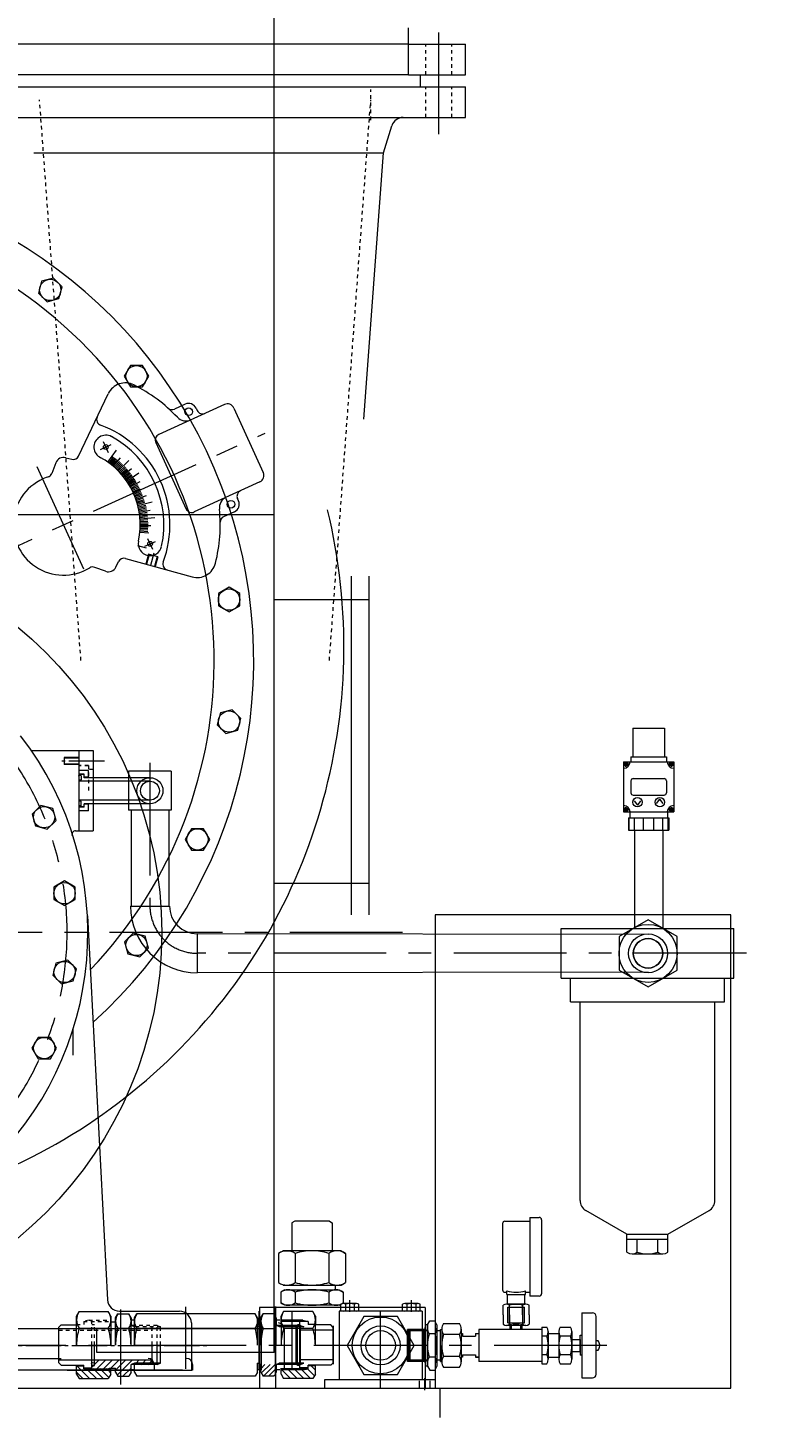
# Model space of a CAD drawing. Header units: inches. Extents: x 0 to 26418, y 0 to 20128.
# Drawn here: x 5418 to 6048, y 13870 to 15044 of the extents above; entities that cross this region are included whole.
import ezdxf

# ---------------------------------------------------------------- set-up
doc = ezdxf.new("R2010")
doc.units = ezdxf.units.IN
doc.header["$MEASUREMENT"] = 0
for name, pattern in [('CENTER', [50.8, 31.75, -6.35, 6.35, -6.35]), ('EB_DASH', [6, 3, -3]), ('EB_DASHDOT', [39, 30, -3, 3, -3])]:
    doc.linetypes.add(name, pattern=pattern)
doc.layers.get('Defpoints').update_dxf_attribs({"lineweight": 5})
for name, color, linetype, lineweight in [('CAXA0', 7, 'Continuous', 5), ('CAXA1', 5, 'CENTER', 5), ('CAXA2', 6, 'EB_DASH', 5), ('CAXAEB0', 7, 'Continuous', 5), ('CAXA中心线层', 5, 'CENTER', 5), ('CAXA细实线层', 7, 'Continuous', 5), ('CAXA虚线层', 96, 'EB_DASH', 5)]:
    doc.layers.add(name, color=color, linetype=linetype, lineweight=lineweight)
doc.styles.add('Roman', font='arial.ttf')
doc.styles.get("Standard").update_dxf_attribs({"font": 'arial.ttf'})
doc.dimstyles.new('ISO-25', dxfattribs={"dimscale": 30, "dimtxt": 1.5, "dimasz": 1.5, "dimexe": 2, "dimexo": 2, "dimtad": 1, "dimtih": 1, "dimtoh": 1, "dimdec": 1, "dimlfac": 0.03937, "dimdsep": 46, "dimtxsty": 'Standard', "dimcen": 2.5, "dimclrd": 7, "dimclre": 7, "dimclrt": 7, "dimadec": 0, "dimazin": 0, "dimtfac": 1, "dimtdec": 1, "dimtmove": 0, "dimatfit": 3, "dimfxl": 1, "dimlwd": 5, "dimlwe": 5, "dimarcsym": 0})

# ---------------------------------------------------------------- blocks, each defined once
blk = doc.blocks.new('*D49')
at = {"color": 7, "linetype": 'Continuous', "lineweight": 5, "transparency": 16777216}
for p, q in [((5964, 16739.2), (6971, 16739.2)), ((6911, 16694.2), (6911, 14870.5)), ((6911, 13464), (6911, 14664.4)), ((6868.6, 13419), (6971, 13419))]:
    blk.add_line(p, q, dxfattribs=at)
at = {"color": 7, "transparency": 16777216}
for points in [[(6903.5, 16694.2), (6918.5, 16694.2), (6911, 16739.2)], [(6903.5, 13464), (6918.5, 13464), (6911, 13419)]]:
    blk.add_solid(points, dxfattribs=at)
at = {"layer": 'Defpoints', "color": 0, "transparency": 16777216}
for p in [(5904, 16739.2), (6911, 16739.2), (6808.6, 13419)]:
    blk.add_point(p, dxfattribs=at)
at = {"color": 7, "lineweight": 5, "transparency": 16777216, "insert": (6911, 14767.5), "char_height": 165, "attachment_point": 5, "style": 'Roman'}
blk.add_mtext('130.7', dxfattribs=at)

msp = doc.modelspace()

# ---------------------------------------------------------------- linework, layer by layer
at = {"color": 7, "lineweight": 5}
for p, q in [((5626.49, 13924.03), (5626.49, 15529.03)), ((5739.93, 15030.22), (5396.43, 15030.22)), ((5739.93, 15004.22), (5396.43, 15004.22)), ((5626.49, 14632.31), (4766.49, 14632.31)), ((5691.49, 14580.32), (5691.49, 14293.96)), ((5706.49, 14580.32), (5706.49, 14293.96)), ((5706.49, 14560.25), (5626.49, 14560.25)), ((5706.49, 14320.66), (5626.49, 14320.66)), ((5762.53, 14294), (5762.53, 13894)), ((6012.53, 14294), (5762.53, 14294)), ((6012.53, 13894), (6012.53, 14294)), ((5886.63, 13957.49), (5886.63, 13902.59)), ((5626.49, 13944.03), (4766.49, 13944.03)), ((5476.49, 13924.03), (5476.49, 13944.03)), ((5626.49, 13924.03), (5476.49, 13924.03)), ((5656.49, 13894.03), (5906.49, 13894.03))]:
    msp.add_line(p, q, dxfattribs=at)
msp.add_circle((5196.49, 14279.03), 335, dxfattribs=at)
at = {"layer": 'CAXA0', "color": 7, "lineweight": 5}
for p, q in [((5739.93, 15004.22), (5739.93, 15044.03)), ((5739.93, 15030.22), (5788.18, 15030.22)), ((5788.18, 15004.22), (5788.18, 15030.22)), ((5739.93, 15004.22), (5788.18, 15004.22)), ((5750.25, 14994.22), (5750.25, 15004.22)), ((5348.18, 14994.22), (5788.18, 14994.22)), ((5788.18, 14968.22), (5788.18, 14994.22)), ((5348.18, 14968.22), (5788.18, 14968.22)), ((5718.89, 14938.22), (5726, 14961.18)), ((5423.48, 14938.22), (5718.89, 14938.22)), ((5702.28, 14713.26), (5718.89, 14938.22)), ((5461.2, 14681.87), (5486.3, 14734.68)), ((5584.39, 14725.52), (5528.92, 14700.15)), ((5551.29, 14725.78), (5542.21, 14721.63)), ((5560.56, 14722.32), (5561.4, 14720.5)), ((5592.34, 14722.56), (5617.3, 14668)), ((5526.45, 14693.52), (5552.24, 14637.14)), ((5441.96, 14676.26), (5438.61, 14667.26)), ((5450.38, 14680.57), (5455.35, 14679.2)), ((5614.34, 14660.05), (5558.87, 14634.67)), ((5596.34, 14644.12), (5595.51, 14645.94)), ((5592.89, 14634.84), (5583.81, 14630.69)), ((5492.7, 14588.06), (5494.91, 14592.72)), ((5500.76, 14595.39), (5557.13, 14579.84)), ((5483.93, 14584.51), (5474.93, 14587.86)), ((5929.54, 14452.01), (5956.54, 14452.01)), ((5929.54, 14452.01), (5929.54, 14427.51)), ((5956.54, 14452.01), (5956.54, 14427.51)), ((5420.88, 14433.03), (5461.52, 14433.03)), ((5461.49, 14433.03), (5461.49, 14365.03)), ((5461.49, 14433.03), (5461.49, 14365.03)), ((5473.49, 14433.03), (5473.49, 14365.03)), ((5928.04, 14427.51), (5958.04, 14427.51)), ((5928.04, 14427.51), (5928.04, 14423.51)), ((5958.04, 14427.51), (5958.04, 14423.51)), ((5461.49, 14425.03), (5461.49, 14373.03)), ((5469.49, 14416.03), (5461.49, 14416.03)), ((5469.49, 14410.03), (5469.49, 14416.03)), ((5503.49, 14415.53), (5503.49, 14382.53)), ((5539.49, 14415.53), (5503.49, 14415.53)), ((5534.99, 14415.53), (5514.5, 14415.53)), ((5539.49, 14415.53), (5539.49, 14382.53)), ((5921.79, 14423.51), (5964.29, 14423.51)), ((5921.79, 14423.51), (5921.79, 14381.01)), ((5922.49, 14421.06), (5922.49, 14422.06)), ((5922.49, 14422.06), (5923.24, 14422.06)), ((5922.49, 14421.06), (5923.24, 14421.06)), ((5923.24, 14422.81), (5924.24, 14422.81)), ((5923.24, 14422.06), (5923.24, 14422.81)), ((5923.24, 14420.31), (5923.24, 14421.06)), ((5923.24, 14420.31), (5924.24, 14420.31)), ((5924.24, 14422.06), (5924.24, 14422.81)), ((5924.24, 14422.06), (5924.99, 14422.06)), ((5924.24, 14420.31), (5924.24, 14421.06)), ((5924.24, 14421.06), (5924.99, 14421.06)), ((5924.99, 14421.06), (5924.99, 14422.06)), ((5961.1, 14422.06), (5961.1, 14421.06)), ((5961.1, 14422.06), (5961.85, 14422.06)), ((5961.1, 14421.06), (5961.85, 14421.06)), ((5961.85, 14422.81), (5962.85, 14422.81)), ((5961.85, 14422.81), (5961.85, 14422.06)), ((5961.85, 14421.06), (5961.85, 14420.31)), ((5961.85, 14420.31), (5962.85, 14420.31)), ((5962.85, 14422.81), (5962.85, 14422.06)), ((5962.85, 14422.06), (5963.6, 14422.06)), ((5962.85, 14421.06), (5962.85, 14420.31)), ((5962.85, 14421.06), (5963.6, 14421.06)), ((5963.6, 14422.06), (5963.6, 14421.06)), ((5964.29, 14423.51), (5964.29, 14381.01)), ((5461.49, 14413.03), (5461.49, 14385.03)), ((5465.99, 14413.03), (5461.49, 14413.03)), ((5465.99, 14412.78), (5461.49, 14412.78)), ((5465.99, 14412.78), (5461.49, 14412.78)), ((5463.16, 14411.83), (5461.49, 14411.83)), ((5461.49, 14410.03), (5461.49, 14388.03)), ((5463.16, 14408.03), (5461.49, 14408.03)), ((5463.46, 14411.53), (5463.46, 14408.33)), ((5465.99, 14410.03), (5465.99, 14413.03)), ((5469.49, 14410.53), (5465.99, 14410.53)), ((5928.04, 14407.26), (5928.04, 14397.26)), ((5930.04, 14409.26), (5956.04, 14409.26)), ((5958.04, 14407.26), (5958.04, 14397.26)), ((5930.04, 14395.26), (5956.04, 14395.26)), ((5949.81, 14388.1), (5952.54, 14391.81)), ((5955.27, 14388.1), (5952.54, 14391.81)), ((5463.16, 14390.03), (5461.49, 14390.03)), ((5463.16, 14386.23), (5461.49, 14386.23)), ((5465.99, 14385.28), (5461.49, 14385.28)), ((5465.99, 14385.03), (5461.49, 14385.03)), ((5469.49, 14382.03), (5461.49, 14382.03)), ((5463.46, 14386.53), (5463.46, 14389.73)), ((5465.99, 14385.03), (5465.99, 14388.03)), ((5469.49, 14387.53), (5465.99, 14387.53)), ((5469.49, 14382.03), (5469.49, 14388.03)), ((5539.49, 14382.53), (5503.49, 14382.53)), ((5921.79, 14381.01), (5964.29, 14381.01)), ((5922.49, 14382.45), (5922.49, 14383.45)), ((5923.24, 14383.45), (5922.49, 14383.45)), ((5923.24, 14382.45), (5922.49, 14382.45)), ((5924.24, 14384.2), (5923.24, 14384.2)), ((5923.24, 14383.45), (5923.24, 14384.2)), ((5923.24, 14381.7), (5923.24, 14382.45)), ((5924.24, 14381.7), (5923.24, 14381.7)), ((5924.24, 14383.45), (5924.24, 14384.2)), ((5924.99, 14383.45), (5924.24, 14383.45)), ((5924.24, 14381.7), (5924.24, 14382.45)), ((5924.99, 14382.45), (5924.24, 14382.45)), ((5924.99, 14382.45), (5924.99, 14383.45)), ((5927.04, 14381.01), (5927.04, 14376.01)), ((5930.81, 14390.41), (5933.54, 14386.7)), ((5936.27, 14390.41), (5933.54, 14386.7)), ((5959.04, 14381.01), (5959.04, 14376.01)), ((5961.1, 14383.45), (5961.1, 14382.45)), ((5961.85, 14383.45), (5961.1, 14383.45)), ((5961.85, 14382.45), (5961.1, 14382.45)), ((5962.85, 14384.2), (5961.85, 14384.2)), ((5961.85, 14384.2), (5961.85, 14383.45)), ((5961.85, 14382.45), (5961.85, 14381.7)), ((5962.85, 14381.7), (5961.85, 14381.7)), ((5962.85, 14384.2), (5962.85, 14383.45)), ((5963.6, 14383.45), (5962.85, 14383.45)), ((5963.6, 14382.45), (5962.85, 14382.45)), ((5962.85, 14382.45), (5962.85, 14381.7)), ((5963.6, 14383.45), (5963.6, 14382.45)), ((5926.04, 14376.01), (5960.04, 14376.01)), ((5926.04, 14376.01), (5926.04, 14365.51)), ((5926.61, 14365.51), (5926.61, 14376.01)), ((5931, 14365.51), (5931, 14376.01)), ((5938.64, 14365.51), (5938.64, 14376.01)), ((5947.42, 14365.51), (5947.42, 14376.01)), ((5955.03, 14365.51), (5955.03, 14376.01)), ((5959.46, 14365.51), (5959.46, 14376.01)), ((5960.04, 14376.01), (5960.04, 14365.51)), ((5458.58, 14365.03), (5461.52, 14365.03)), ((5926.04, 14365.51), (5960.04, 14365.51)), ((5931, 14365.51), (5931, 14282.5)), ((5955.03, 14365.51), (5955.03, 14282.5)), ((5468.62, 14293.17), (5485.63, 13968.51)), ((5942.53, 14289.81), (5918.02, 14275.66)), ((5967.04, 14275.66), (5942.53, 14289.81)), ((5869.06, 14282.5), (6015.05, 14282.5)), ((5869.06, 14240.5), (5869.06, 14282.5)), ((5918.02, 14275.66), (5918.02, 14247.36)), ((5967.04, 14247.36), (5967.04, 14275.66)), ((6015.05, 14240.5), (6015.05, 14282.5)), ((5869.05, 14240.5), (6007.06, 14240.5)), ((5869.06, 14240.5), (6015.06, 14240.5)), ((5877.06, 14220.5), (5877.06, 14240.5)), ((5918.02, 14247.36), (5942.53, 14233.21)), ((5942.53, 14233.21), (5967.04, 14247.36)), ((6007.06, 14220.5), (6007.06, 14240.5)), ((5877.06, 14220.5), (6007.06, 14220.5)), ((5885.06, 14052.67), (5885.06, 14220.5)), ((5999.06, 14052.67), (5999.06, 14220.5)), ((5924.74, 14023.99), (5890.06, 14044.01)), ((5959.38, 14023.99), (5994.06, 14044.01)), ((5643.83, 14035.01), (5641.49, 14033.66)), ((5641.49, 14033.66), (5641.49, 14010.01)), ((5673.16, 14035.01), (5643.83, 14035.01)), ((5673.16, 14035.01), (5675.49, 14033.66)), ((5675.49, 14033.66), (5675.49, 14010.01)), ((5924.74, 14023.99), (5959.38, 14023.99)), ((5924.74, 14008.77), (5924.74, 14023.99)), ((5924.74, 14019.99), (5959.38, 14019.99)), ((5933.4, 14008.77), (5933.4, 14019.99)), ((5950.72, 14008.77), (5950.72, 14019.99)), ((5959.38, 14008.77), (5959.38, 14023.99)), ((5633.98, 14010.01), (5630.19, 14007.82)), ((5630.19, 14007.82), (5630.19, 13983.2)), ((5633.98, 14010.01), (5641.49, 14010.01)), ((5683, 14010.01), (5633.98, 14010.01)), ((5644.34, 14007.82), (5644.34, 13983.2)), ((5672.65, 14007.82), (5672.65, 13983.2)), ((5683, 14010.01), (5686.79, 14007.82)), ((5686.79, 14007.82), (5686.79, 13983.2)), ((5929.07, 14007.49), (5955.05, 14007.49)), ((5633.98, 13981.01), (5683, 13981.01)), ((5677.99, 13981.01), (5677.99, 13977.01)), ((5683, 13981.01), (5686.79, 13983.2)), ((5635.49, 13977.01), (5632.19, 13975.11)), ((5632.19, 13975.11), (5632.19, 13965.92)), ((5635.49, 13977.01), (5681.49, 13977.01)), ((5644.34, 13975.11), (5644.34, 13965.92)), ((5672.65, 13975.11), (5672.65, 13965.92)), ((5681.49, 13977.01), (5684.79, 13975.11)), ((5684.79, 13975.11), (5684.79, 13965.92)), ((5459.49, 13954.84), (5461.68, 13958.64)), ((5461.68, 13958.64), (5486.3, 13958.64)), ((5488.49, 13954.84), (5486.3, 13958.64)), ((5495.62, 13959.03), (5546.49, 13959.03)), ((5496.49, 13960.46), (5496.49, 13896.97)), ((5613.52, 13959), (5613.52, 13909.01)), ((5754.04, 13962.01), (5614.04, 13962.01)), ((5614.04, 13962.01), (5614.04, 13894)), ((5627.53, 13904.09), (5627.53, 13962.94)), ((5627.53, 13962.8), (5627.53, 13894)), ((5635.49, 13964.01), (5632.19, 13965.92)), ((5632.32, 13954.82), (5634.51, 13958.61)), ((5659.13, 13958.61), (5634.51, 13958.61)), ((5681.49, 13964.01), (5635.49, 13964.01)), ((5641.52, 13959), (5641.52, 13909.01)), ((5661.32, 13954.82), (5659.13, 13958.61)), ((5681.49, 13964.01), (5684.79, 13965.92)), ((5751.49, 13959.01), (5681.49, 13959.01)), ((5681.49, 13959.01), (5681.49, 13901.01)), ((5751.49, 13959.01), (5751.49, 13901.01)), ((5754.04, 13962.01), (5754.04, 13894)), ((5446.49, 13947.34), (5459.49, 13947.34)), ((5459.49, 13954.84), (5459.49, 13947.34)), ((5459.49, 13930.34), (5459.49, 13954.84)), ((5488.49, 13949.84), (5488.49, 13954.84)), ((5488.49, 13954.84), (5488.49, 13930.34)), ((5488.49, 13949.84), (5492.49, 13949.84)), ((5492.49, 13953.34), (5494.4, 13956.64)), ((5492.49, 13930.33), (5492.49, 13953.34)), ((5492.49, 13949.84), (5492.49, 13953.34)), ((5492.49, 13953.34), (5492.49, 13930.34)), ((5494.4, 13956.64), (5503.59, 13956.64)), ((5505.49, 13953.34), (5503.59, 13956.64)), ((5508.39, 13951.33), (5505.46, 13951.33)), ((5505.49, 13953.34), (5505.49, 13946.84)), ((5505.49, 13930.34), (5505.49, 13953.34)), ((5508.39, 13946.83), (5505.49, 13946.83)), ((5508.39, 13953.34), (5510.3, 13956.64)), ((5508.39, 13930.33), (5508.39, 13953.34)), ((5508.39, 13953.34), (5508.39, 13930.34)), ((5508.39, 13949.84), (5508.39, 13953.34)), ((5508.39, 13930.33), (5508.39, 13951.33)), ((5610.51, 13956.64), (5510.3, 13956.64)), ((5556.49, 13949.03), (5556.49, 13908.6)), ((5612.42, 13953.31), (5610.51, 13956.61)), ((5615.32, 13951.31), (5612.39, 13951.31)), ((5612.42, 13930.31), (5612.42, 13953.31)), ((5612.42, 13953.31), (5612.42, 13946.81)), ((5612.42, 13930.31), (5612.42, 13953.31)), ((5615.29, 13946.81), (5612.42, 13945.72)), ((5615.29, 13953.31), (5617.2, 13956.61)), ((5615.29, 13930.31), (5615.29, 13953.31)), ((5615.29, 13949.81), (5615.29, 13953.31)), ((5615.29, 13953.31), (5615.29, 13930.31)), ((5615.29, 13930.31), (5615.29, 13953.31)), ((5615.53, 13949.01), (5615.53, 13909.01)), ((5626.39, 13956.61), (5617.2, 13956.61)), ((5628.29, 13953.31), (5626.39, 13956.61)), ((5631.19, 13951.31), (5628.26, 13951.31)), ((5628.29, 13930.31), (5628.29, 13953.31)), ((5628.29, 13953.31), (5628.29, 13946.81)), ((5628.29, 13930.31), (5628.29, 13953.31)), ((5648.69, 13946.81), (5628.29, 13946.81)), ((5631.19, 13946.81), (5628.29, 13946.81)), ((5631.19, 13945.72), (5628.29, 13946.81)), ((5648.7, 13946.81), (5630.69, 13946.81)), ((5651.69, 13945.72), (5630.69, 13945.72)), ((5632.32, 13949.81), (5632.32, 13954.82)), ((5632.32, 13954.82), (5632.32, 13930.31)), ((5650.82, 13951.31), (5632.32, 13951.31)), ((5655.32, 13950.31), (5632.32, 13950.31)), ((5645.19, 13913.81), (5645.19, 13946.81)), ((5646.22, 13930.31), (5646.22, 13947.56)), ((5648.32, 13947.56), (5646.22, 13947.56)), ((5648.32, 13930.31), (5648.32, 13950.31)), ((5655.32, 13950.12), (5648.32, 13950.12)), ((5648.69, 13946.81), (5651.63, 13945.72)), ((5648.69, 13913.8), (5648.69, 13946.81)), ((5650.82, 13951.31), (5655.32, 13950.31)), ((5655.32, 13950.31), (5655.32, 13947.81)), ((5661.32, 13947.81), (5655.32, 13947.81)), ((5661.32, 13954.82), (5661.32, 13947.31)), ((5661.32, 13930.31), (5661.32, 13954.82)), ((5674.32, 13947.31), (5661.32, 13947.31)), ((5676.32, 13945.31), (5674.32, 13947.31)), ((5676.32, 13946.51), (5676.32, 13914.1)), ((5702.34, 13954.52), (5688.19, 13930.01)), ((5730.64, 13954.52), (5702.34, 13954.52)), ((5744.79, 13930.01), (5730.64, 13954.52)), ((5756.09, 13947.49), (5754.09, 13947.49)), ((5756.09, 13947.49), (5757.99, 13950.77)), ((5756.09, 13947.99), (5756.09, 13911.99)), ((5756.09, 13926.99), (5756.09, 13947.49)), ((5757.99, 13950.77), (5762.2, 13950.77)), ((5764.13, 13947.42), (5762.2, 13950.77)), ((5764.13, 13947.42), (5764.13, 13912.56)), ((5461.68, 13944.49), (5486.3, 13944.49)), ((5494.4, 13944.49), (5503.59, 13944.49)), ((5510.3, 13944.49), (5610.51, 13944.49)), ((5617.2, 13944.46), (5626.39, 13944.46)), ((5659.13, 13944.46), (5634.51, 13944.46)), ((5635.03, 13944.01), (5635.03, 13909.01)), ((5676.32, 13942.81), (5648.32, 13942.81)), ((5676.32, 13915.31), (5676.32, 13945.31)), ((5676.32, 13915.35), (5676.32, 13944.68)), ((5754.1, 13943.49), (5739.1, 13943.49)), ((5739.1, 13916.48), (5739.1, 13943.49)), ((5754.1, 13942.49), (5739.1, 13942.49)), ((5741.13, 13943.48), (5740.13, 13942.48)), ((5740.13, 13942.49), (5740.13, 13917.49)), ((5752.63, 13942.48), (5740.13, 13942.48)), ((5741.13, 13943.49), (5741.13, 13916.49)), ((5752.63, 13943.48), (5741.13, 13943.48)), ((5752.63, 13942.28), (5752.63, 13943.48)), ((5752.63, 13942.48), (5752.63, 13916.49)), ((5756.13, 13942.28), (5752.63, 13942.28)), ((5754.09, 13943.49), (5753.53, 13942.49)), ((5754.09, 13915.27), (5754.09, 13945.06)), ((5754.09, 13942.49), (5756.09, 13943.45)), ((5756.09, 13915.27), (5756.09, 13945.06)), ((5756.09, 13944.71), (5756.09, 13929.99)), ((5762.64, 13939.8), (5757.59, 13939.8)), ((5762.6, 13939.8), (5757.59, 13939.8)), ((5767.13, 13942.28), (5764.17, 13942.28)), ((5767.13, 13916.49), (5767.13, 13943.48)), ((5767.13, 13943.48), (5768.14, 13943.48)), ((5767.17, 13943.48), (5768.13, 13943.48)), ((5768.13, 13943.84), (5768.13, 13929.99)), ((5784.67, 13943.84), (5784.67, 13916.13)), ((5784.67, 13939.99), (5785.67, 13939.99)), ((5785.67, 13939.99), (5785.67, 13937.99)), ((5785.67, 13937.99), (5796.67, 13937.99)), ((5796.67, 13939.99), (5796.67, 13937.99)), ((5796.67, 13939.99), (5799.56, 13939.99)), ((5799.56, 13943.49), (5799.56, 13916.49)), ((5472.49, 13911.04), (5472.49, 13930.34)), ((5472.49, 13910.34), (5472.49, 13930.34)), ((5474.59, 13913.09), (5474.59, 13930.34)), ((5523.49, 13913.83), (5523.49, 13930.33)), ((5527.49, 13913.83), (5527.49, 13930.33)), ((5530.49, 13914.91), (5530.49, 13930.33)), ((5646.22, 13913.06), (5646.22, 13930.31)), ((5648.32, 13911.01), (5648.32, 13930.31)), ((5648.32, 13910.31), (5648.32, 13930.31)), ((5688.19, 13930.01), (5702.34, 13905.51)), ((5730.64, 13905.51), (5744.79, 13930.01)), ((5768.13, 13916.13), (5768.13, 13929.99)), ((4978.79, 13919.03), (5446.49, 13919.03)), ((5444.49, 13917.84), (5472.49, 13917.84)), ((5444.49, 13917.83), (5523.49, 13917.83)), ((5446.49, 13913.34), (5465.49, 13913.34)), ((5459.49, 13905.83), (5459.49, 13913.34)), ((5459.49, 13912.84), (5465.49, 13912.84)), ((5465.49, 13910.34), (5465.49, 13913.34)), ((5465.49, 13911.04), (5472.49, 13911.04)), ((5469.99, 13909.34), (5465.49, 13910.34)), ((5465.49, 13910.34), (5488.49, 13910.34)), ((5472.49, 13913.09), (5474.59, 13913.09)), ((5486.99, 13909.34), (5486.99, 13910.84)), ((5486.99, 13910.84), (5492.49, 13910.84)), ((5488.49, 13905.83), (5488.49, 13910.84)), ((5492.49, 13907.34), (5492.49, 13910.84)), ((5508.39, 13914.91), (5505.49, 13913.83)), ((5505.49, 13907.34), (5505.49, 13913.84)), ((5508.39, 13913.83), (5505.49, 13913.83)), ((5527.5, 13913.83), (5505.49, 13913.83)), ((5530.49, 13914.91), (5508.39, 13914.91)), ((5508.39, 13907.34), (5508.39, 13913.83)), ((5525.03, 13914.03), (5525.03, 13909.03)), ((5527.49, 13913.83), (5530.49, 13914.91)), ((5557.53, 13914.03), (5557.53, 13909.03)), ((5615.29, 13913.81), (5612.42, 13914.89)), ((5612.42, 13907.3), (5612.42, 13914.89)), ((5615.29, 13907.31), (5615.29, 13913.81)), ((5615.29, 13907.31), (5615.29, 13913.81)), ((5648.7, 13913.81), (5627.79, 13913.81)), ((5631.19, 13914.89), (5628.29, 13913.81)), ((5628.29, 13907.31), (5628.29, 13913.81)), ((5628.29, 13913.81), (5628.29, 13907.31)), ((5651.69, 13914.89), (5630.69, 13914.89)), ((5632.32, 13905.8), (5632.32, 13910.81)), ((5655.32, 13910.31), (5632.32, 13910.31)), ((5633.82, 13909.31), (5633.82, 13910.81)), ((5648.32, 13913.06), (5646.22, 13913.06)), ((5676.32, 13917.81), (5648.32, 13917.81)), ((5655.32, 13911.01), (5648.32, 13911.01)), ((5648.69, 13913.8), (5651.69, 13914.89)), ((5650.82, 13909.31), (5655.32, 13910.31)), ((5655.32, 13910.31), (5655.32, 13913.31)), ((5674.32, 13913.31), (5655.32, 13913.31)), ((5661.32, 13912.81), (5655.32, 13912.81)), ((5661.32, 13905.8), (5661.32, 13913.31)), ((5676.32, 13915.31), (5674.32, 13913.31)), ((5754.09, 13917.48), (5739.1, 13917.48)), ((5754.1, 13916.48), (5739.1, 13916.48)), ((5752.63, 13917.49), (5740.13, 13917.49)), ((5741.13, 13916.49), (5740.13, 13917.49)), ((5752.63, 13916.49), (5741.13, 13916.49)), ((5756.13, 13917.69), (5752.63, 13917.69)), ((5754.09, 13916.48), (5753.53, 13917.48)), ((5754.09, 13917.48), (5756.09, 13916.52)), ((5756.09, 13912.49), (5754.09, 13912.49)), ((5756.09, 13917.69), (5756.09, 13915.27)), ((5756.09, 13912.49), (5756.09, 13917.69)), ((5756.09, 13917.69), (5756.09, 13912.49)), ((5756.09, 13912.49), (5757.99, 13909.2)), ((5762.64, 13920.17), (5757.59, 13920.17)), ((5764.13, 13912.56), (5762.2, 13909.2)), ((5767.13, 13917.69), (5764.17, 13917.69)), ((5767.13, 13916.49), (5768.13, 13916.49)), ((5767.17, 13916.49), (5768.14, 13916.49)), ((5784.67, 13916.13), (5784.67, 13919.99)), ((5785.67, 13919.99), (5784.67, 13919.99)), ((5785.67, 13921.99), (5785.67, 13919.99)), ((5785.67, 13921.99), (5796.67, 13921.99)), ((5796.67, 13921.99), (5796.67, 13919.99)), ((5799.56, 13919.99), (5796.67, 13919.99)), ((5796.67, 13919.99), (5799.56, 13919.99)), ((5526.5, 13909.03), (5386.45, 13909.03)), ((5528.99, 13909.03), (5418.99, 13909.03)), ((5531.5, 13909.03), (5427.99, 13909.03)), ((5526.5, 13909.03), (5436.5, 13909.03)), ((5451.49, 13909.03), (5556.49, 13909.03)), ((5459.49, 13905.83), (5461.68, 13902.04)), ((5461.68, 13902.04), (5486.3, 13902.04)), ((5469.99, 13909.34), (5488.49, 13909.34)), ((5549, 13909.03), (5473.99, 13909.03)), ((5488.49, 13905.83), (5486.3, 13902.04)), ((5492.49, 13907.34), (5494.4, 13904.04)), ((5494.4, 13904.04), (5503.59, 13904.04)), ((5505.49, 13907.34), (5503.59, 13904.04)), ((5508.39, 13909.33), (5505.49, 13909.33)), ((5508.39, 13907.34), (5510.3, 13904.04)), ((5610.51, 13904.03), (5510.3, 13904.03)), ((5610.51, 13904.03), (5553.24, 13904.03)), ((5612.42, 13907.3), (5610.51, 13904)), ((5615.29, 13909.31), (5612.39, 13909.31)), ((5615.29, 13907.31), (5617.2, 13904)), ((5626.39, 13904), (5617.2, 13904)), ((5626.43, 13904), (5617.2, 13904)), ((5628.29, 13907.31), (5626.43, 13904)), ((5631.19, 13909.31), (5628.29, 13909.31)), ((5650.82, 13909.31), (5632.32, 13909.31)), ((5632.32, 13905.8), (5634.51, 13902.01)), ((5659.13, 13902.01), (5634.51, 13902.01)), ((5661.32, 13905.8), (5659.13, 13902.01)), ((5762.53, 13901.01), (5668.99, 13901.01)), ((5668.99, 13901.01), (5668.99, 13894.01)), ((5702.34, 13905.51), (5730.64, 13905.51)), ((5748.99, 13900), (5748.99, 13894)), ((5753.49, 13902.47), (5753.49, 13892.19)), ((5757.99, 13909.2), (5762.2, 13909.2)), ((5757.99, 13900), (5757.99, 13894)), ((4726.49, 13894.03), (6012.53, 13894)), ((5596.49, 13894.03), (5805.99, 13894.03)), ((5766.49, 13894.03), (5766.49, 13869.03))]:
    msp.add_line(p, q, dxfattribs=at)
at = {"layer": 'CAXA0', "color": 7, "linetype": 'Continuous', "lineweight": 5}
for p, q in [((5470.52, 13902.04), (5459.72, 13912.84)), ((5465.49, 13912.72), (5465.38, 13912.84)), ((5468.56, 13909.65), (5467.88, 13910.34)), ((5472.49, 13911.83), (5473.75, 13913.09)), ((5474.54, 13909.34), (5473.54, 13910.34)), ((5474.81, 13914.14), (5478.5, 13917.83)), ((5476.66, 13910.34), (5484.16, 13917.83)), ((5480.19, 13909.34), (5479.19, 13910.34)), ((5482.32, 13910.34), (5489.81, 13917.83)), ((5485.85, 13909.34), (5484.85, 13910.34)), ((5488.47, 13910.84), (5495.47, 13917.83)), ((5492.49, 13909.2), (5501.13, 13917.83)), ((5493.88, 13904.93), (5506.78, 13917.83)), ((5498.64, 13904.04), (5505.49, 13910.88)), ((5508.44, 13913.83), (5509.44, 13914.83)), ((5509.44, 13914.83), (5512.44, 13917.83)), ((5514.09, 13913.83), (5515.09, 13914.83)), ((5515.09, 13914.83), (5518.1, 13917.83)), ((5519.75, 13913.83), (5520.75, 13914.83)), ((5520.75, 13914.83), (5523.49, 13917.57)), ((5615.29, 13910.35), (5618.75, 13913.81)), ((5616.49, 13907.31), (5622.99, 13913.81)), ((5620.74, 13907.31), (5627.23, 13913.81)), ((5624.98, 13907.31), (5628.29, 13910.62)), ((5638.58, 13909.31), (5637.58, 13910.31)), ((5644.24, 13909.31), (5643.24, 13910.31)), ((5649.9, 13909.31), (5648.9, 13910.31)), ((5654.69, 13910.17), (5654.55, 13910.31)), ((5661.32, 13909.2), (5657.71, 13912.81)), ((5464.86, 13902.04), (5459.49, 13907.41)), ((5476.18, 13902.04), (5468.56, 13909.65)), ((5481.84, 13902.04), (5474.54, 13909.34)), ((5486.74, 13902.79), (5480.19, 13909.34)), ((5488.49, 13906.69), (5485.85, 13909.34)), ((5617.43, 13904), (5620.74, 13907.31)), ((5621.67, 13904), (5624.98, 13907.31)), ((5625.92, 13904), (5626.43, 13904.52)), ((5640.23, 13902.01), (5632.93, 13909.31)), ((5634.57, 13902.01), (5634.43, 13902.15)), ((5645.88, 13902.01), (5638.58, 13909.31)), ((5651.54, 13902.01), (5644.24, 13909.31)), ((5657.2, 13902.01), (5649.9, 13909.31)), ((5660.49, 13904.37), (5654.69, 13910.17))]:
    msp.add_line(p, q, dxfattribs=at)
at = {"layer": 'CAXA0', "color": 7, "lineweight": 5}
for centre, radius in [((5554.2, 14719.41), 3.25), ((5484.17, 14689.58), 2), ((5484.17, 14689.58), 2), ((5589.97, 14641.2), 3.25), ((5521.63, 14607.74), 2), ((5923.74, 14421.56), 1.75), ((5962.35, 14421.56), 1.75), ((5521.49, 14399.03), 11), ((5521.49, 14399.03), 8), ((5933.54, 14389.26), 4), ((5952.54, 14389.26), 4), ((5923.74, 14382.95), 1.75), ((5962.35, 14382.95), 1.75), ((5942.53, 14261.51), 24.51), ((5942.53, 14261.51), 16.5), ((5942.52, 14261.51), 12.5), ((5942.52, 14261.51), 12.5), ((5716.49, 13930.01), 24), ((5716.49, 13930.01), 16.5), ((5716.49, 13930.01), 12.5), ((5473.51, 13914.4), 1.32), ((5647.3, 13914.37), 1.32)]:
    msp.add_circle(centre, radius, dxfattribs=at)
for centre, radius, start, end in [((5735.55, 14958.22), 10, 90, 162.80328), ((5196.75, 14509.03), 412.5, 312.10754, 227.79919), ((5196.75, 14509.03), 379, 316.35627, 223.53538), ((5500.75, 14727.82), 16, 63.30517, 154.58114), ((5448.41, 14623.73), 132.5, 43.4139, 63.30517), ((5540.13, 14726.17), 5, 228.15933, 294.58113), ((5554.2, 14719.41), 7, 24.58114, 114.58112), ((5565.94, 14722.58), 5, 204.58114, 294.58114), ((5586.89, 14720.07), 6, 24.58114, 114.58114), ((5481.44, 14712.81), 5, 154.58113, 249.65741), ((5551.92, 14721.67), 10, 223.4139, 294.58114), ((5484.17, 14689.58), 10, 61.03297, 244.98894), ((5448.41, 14623.73), 90, 339.50486, 69.65741), ((5448.35, 14623.71), 85, 347.71124, 61.41278), ((5531, 14695.6), 5, 114.58114, 204.58114), ((5448.52, 14673.82), 7, 74.58113, 159.58114), ((5456.68, 14684.02), 5, 254.58114, 334.58114), ((5448.35, 14623.71), 65, 347.71124, 62.00558), ((5448.4, 14623.76), 42.5, 105.77658, 301.4095), ((5433.92, 14669), 5, 287.74282, 339.58112), ((5611.85, 14665.51), 6, 294.58114, 24.58114), ((5600.05, 14648.02), 5, 114.58114, 204.58114), ((5590.19, 14638.01), 10, 114.58114, 185.74836), ((5589.97, 14641.2), 7, 294.58115, 24.58114), ((5556.79, 14639.22), 5, 204.58114, 294.58114), ((5448.41, 14623.73), 132.5, 345.8571, 5.74837), ((5585.89, 14626.14), 5, 114.58114, 181.00294), ((5521.63, 14607.74), 10, 167.71124, 347.71124), ((5499.43, 14590.57), 5, 74.58114, 154.58114), ((5537.4, 14590.47), 5, 159.50485, 254.58114), ((5561.38, 14595.27), 16, 254.58114, 345.8571), ((5473.19, 14583.17), 5, 69.58115, 121.41945), ((5486.37, 14591.07), 7, 249.58113, 334.58114), ((5196.49, 14278.91), 272.5, 142.53058, 37.6954), ((5921.79, 14423.51), 5.5, 270, 0), ((5964.29, 14423.51), 5.5, 180, 270), ((5463.16, 14411.53), 0.3, 0, 89.99901), ((5463.16, 14408.33), 0.3, 270, 0.00099), ((5930.04, 14407.26), 2, 90, 180), ((5956.04, 14407.26), 2, 0, 90), ((5930.04, 14397.26), 2, 180, 270), ((5956.04, 14397.26), 2, 270, 0), ((5463.16, 14389.73), 0.3, 0, 90.00099), ((5463.16, 14386.53), 0.3, 270, 359.99901), ((5921.79, 14381.01), 5.5, 0, 90), ((5964.29, 14381.01), 5.5, 90, 180), ((5458.58, 14362.03), 3, 90, 197.95139), ((5561.49, 14301.53), 56.5, 180, 270), ((5561.49, 14301.53), 23.5, 180, 270), ((5942.52, 14261.51), 12.5, 90, 270), ((5942.53, 14261.51), 12.5, 270, 90), ((5895.06, 14052.67), 10, 180, 240), ((5895.06, 14052.67), 10, 180, 240), ((5989.06, 14052.67), 10, 300, 360), ((5637.27, 13997.48), 12.53, 55.61575, 124.38425), ((5658.49, 13963.18), 46.83, 90, 107.58795), ((5658.5, 13963.18), 46.83, 72.41205, 90), ((5679.73, 13997.48), 12.53, 55.61575, 124.38425), ((5929.07, 14015.47), 7.98, 237.13277, 302.86723), ((5942.06, 14037.49), 30, 253.22135, 286.77865), ((5955.05, 14015.47), 7.98, 237.13277, 302.86723), ((5637.27, 13993.54), 12.53, 235.61575, 304.38425), ((5658.49, 14027.84), 46.83, 252.41205, 270), ((5658.5, 14027.84), 46.83, 270, 287.58795), ((5679.73, 13993.54), 12.53, 235.61575, 304.38425), ((5638.27, 13966.37), 10.64, 55.17482, 124.82518), ((5658.49, 13923.51), 53.5, 90, 105.33717), ((5658.5, 13923.51), 53.5, 74.66283, 90), ((5678.73, 13966.37), 10.64, 55.17482, 124.82518), ((5472.02, 13951.56), 12.53, 145.61575, 214.38425), ((5495.62, 13969.03), 10, 183, 270), ((5475.96, 13951.56), 12.53, 325.61575, 34.38425), ((5546.49, 13949.03), 10, 0, 90), ((5638.27, 13974.65), 10.64, 235.17482, 304.82518), ((5644.85, 13951.53), 12.53, 145.61575, 214.38425), ((5658.49, 14017.51), 53.5, 254.66283, 270), ((5658.5, 14017.51), 53.5, 270, 285.33717), ((5648.79, 13951.53), 12.53, 325.61575, 34.38425), ((5678.73, 13974.65), 10.64, 235.17482, 304.82518), ((5503.13, 13950.56), 10.64, 145.17482, 214.82518), ((5494.85, 13950.56), 10.64, 325.17482, 34.82518), ((5519.03, 13950.56), 10.64, 145.17482, 214.82518), ((5601.78, 13950.53), 10.64, 325.17482, 34.82518), ((5625.93, 13950.53), 10.64, 145.17482, 214.82518), ((5617.65, 13950.53), 10.64, 325.17482, 34.82518), ((5630.03, 13944.01), 5, 0, 90), ((5776.18, 13943.84), 8.05, 144.96996, 215.03004), ((5776.63, 13943.84), 8.05, 324.96996, 35.03004), ((5506.32, 13930.34), 46.83, 162.41205, 180), ((5441.66, 13930.34), 46.83, 0, 17.58795), ((5545.99, 13930.34), 53.5, 164.66283, 180), ((5451.99, 13930.34), 53.5, 0, 15.33717), ((5561.89, 13930.34), 53.5, 164.66283, 180), ((5558.92, 13930.31), 53.5, 0, 15.33717), ((5668.79, 13930.31), 53.5, 164.66283, 180), ((5574.79, 13930.31), 53.5, 0, 15.33717), ((5679.15, 13930.31), 46.83, 162.41205, 180), ((5614.49, 13930.31), 46.83, 0, 17.58795), ((5764.9, 13944.71), 8.81, 180, 213.85089), ((5764.9, 13944.71), 8.81, 179.98251, 213.8509), ((5789.09, 13929.99), 33, 162.69712, 197.30288), ((5789.09, 13929.99), 33, 162.69712, 180), ((5755.32, 13944.71), 8.81, 326.1491, 359.99999), ((5731.13, 13929.99), 33, 342.69712, 17.30288), ((5798.13, 13929.99), 30, 162.06607, 180), ((5754.67, 13929.99), 30, 0, 17.93393), ((5798.13, 13929.99), 30, 180, 197.93393), ((5754.67, 13929.99), 30, 342.06607, 0), ((5520.03, 13914.03), 5, 0, 90), ((5552.53, 13914.03), 5, 0, 90), ((5764.9, 13915.27), 8.81, 146.1491, 180.01749), ((5755.32, 13915.27), 8.81, 0, 33.85091), ((5776.18, 13916.13), 8.05, 144.96996, 215.03004)]:
    msp.add_arc(centre, radius, start, end, dxfattribs=at)
msp.add_open_spline([(4912.33, 14142.94), (4928.75, 14129.51), (4979.3, 14093.52), (5074.38, 14051.53), (5197, 14032.18), (5321.07, 14046.27), (5438.11, 14091.71), (5539.8, 14166.52), (5620.08, 14265.07), (5671.12, 14382.35), (5691.13, 14509.34), (5681.55, 14594.99), (5671.64, 14636.47)], degree=3, knots=[0, 0, 0, 0, 63.6446384, 185.9295379, 308.9995278, 432.778207, 557.2414921, 682.4266609, 808.4220085, 935.1883799, 1062.7072686, 1191.0112662, 1191.0112662, 1191.0112662, 1191.0112662], dxfattribs=at)
msp.add_point((5461.49, 14411.53), dxfattribs=at)
msp.add_point((5461.49, 14411.53), dxfattribs=at)
at = {"layer": 'CAXA1', "linetype": 'CENTER', "lineweight": 5, "ltscale": 3}
for p, q in [((5765.68, 14994.22), (5765.68, 15040.17)), ((5765.68, 14954.03), (5765.68, 15002.61)), ((5196.49, 14509.03), (5618.97, 14701.39)), ((5425.75, 14673.12), (5469.21, 14578.1)), ((5521.49, 14422.7), (5521.49, 14301.53)), ((5735.09, 14279.03), (4657.89, 14279.03)), ((6025.88, 14261.53), (5561.49, 14261.53)), ((5551.49, 13962.79), (5551.49, 13910.37)), ((5690.49, 13958.41), (5690.49, 13968.41)), ((5716.49, 13894.01), (5716.49, 13959.29)), ((5742.49, 13958.41), (5742.49, 13968.41)), ((5907.68, 13930.04), (5338.45, 13930.04))]:
    msp.add_line(p, q, dxfattribs=at)
for centre, radius, start, end in [((5196.49, 14279.03), 255, 142.40945, 37.50055), ((5561.49, 14301.53), 40, 180, 270.00002)]:
    msp.add_arc(centre, radius, start, end, dxfattribs=at)
at = {"layer": 'CAXA2', "color": 7, "linetype": 'EB_DASH', "lineweight": 5}
for p, q in [((5754.68, 15004.22), (5754.68, 15030.22)), ((5776.68, 15004.22), (5776.68, 15030.22)), ((5754.68, 14968.22), (5754.68, 14994.48)), ((5776.68, 14968.22), (5776.68, 14994.22))]:
    msp.add_line(p, q, dxfattribs=at)
at = {"layer": 'CAXAEB0', "color": 7, "lineweight": 5}
for p, q in [((5429.86, 14829.75), (5427.17, 14819.72)), ((5439.9, 14832.44), (5429.86, 14829.75)), ((5447.25, 14825.1), (5439.9, 14832.44)), ((5427.17, 14819.72), (5434.52, 14812.37)), ((5434.52, 14812.37), (5444.56, 14815.06)), ((5444.56, 14815.06), (5447.25, 14825.1)), ((5504.93, 14758.49), (5499.73, 14749.49)), ((5515.32, 14758.49), (5504.93, 14758.49)), ((5520.52, 14749.49), (5515.32, 14758.49)), ((5499.73, 14749.49), (5504.93, 14740.49)), ((5515.32, 14740.49), (5520.52, 14749.49)), ((5504.93, 14740.49), (5515.32, 14740.49)), ((5588.37, 14570.98), (5579.37, 14565.79)), ((5597.37, 14565.79), (5588.37, 14570.98)), ((5579.37, 14565.79), (5579.37, 14555.39)), ((5597.37, 14555.39), (5597.37, 14565.79)), ((5579.37, 14555.39), (5588.37, 14550.2)), ((5588.37, 14550.2), (5597.37, 14555.39)), ((5581.02, 14464.82), (5578.33, 14454.78)), ((5591.06, 14467.51), (5581.02, 14464.82)), ((5598.41, 14460.16), (5591.06, 14467.51)), ((5578.33, 14454.78), (5585.68, 14447.44)), ((5595.72, 14450.13), (5598.41, 14460.16)), ((5585.68, 14447.44), (5595.72, 14450.13)), ((5461.49, 14427.03), (5448.99, 14427.03)), ((5461.49, 14421.03), (5448.99, 14421.03)), ((5429.36, 14386.64), (5422.02, 14379.29)), ((5439.4, 14383.95), (5429.36, 14386.64)), ((5442.09, 14373.91), (5439.4, 14383.95)), ((5422.02, 14379.29), (5424.71, 14369.25)), ((5424.71, 14369.25), (5434.74, 14366.56)), ((5434.74, 14366.56), (5442.09, 14373.91)), ((5556.49, 14366.87), (5551.29, 14357.87)), ((5551.29, 14357.87), (5556.49, 14348.87)), ((5566.88, 14366.87), (5556.49, 14366.87)), ((5572.08, 14357.87), (5566.88, 14366.87)), ((5566.88, 14348.87), (5572.08, 14357.87)), ((5556.49, 14348.87), (5566.88, 14348.87)), ((5449.31, 14322.69), (5440.31, 14317.5)), ((5458.31, 14317.5), (5449.31, 14322.69)), ((5440.31, 14317.5), (5440.31, 14307.11)), ((5458.31, 14307.11), (5458.31, 14317.5)), ((5440.31, 14307.11), (5449.31, 14301.91)), ((5449.31, 14301.91), (5458.31, 14307.11)), ((5507.44, 14278.61), (5500.09, 14271.26)), ((5517.47, 14275.92), (5507.44, 14278.61)), ((5520.16, 14265.88), (5517.47, 14275.92)), ((5500.09, 14271.26), (5502.78, 14261.22)), ((5512.82, 14258.53), (5520.16, 14265.88)), ((5441.99, 14253.08), (5439.3, 14243.04)), ((5452.03, 14255.77), (5441.99, 14253.08)), ((5459.38, 14248.42), (5452.03, 14255.77)), ((5502.78, 14261.22), (5512.82, 14258.53)), ((5439.3, 14243.04), (5446.65, 14235.69)), ((5456.69, 14238.38), (5459.38, 14248.42)), ((5446.65, 14235.69), (5456.69, 14238.38)), ((5426.94, 14190.42), (5421.74, 14181.42)), ((5421.74, 14181.42), (5426.94, 14172.42)), ((5437.33, 14190.42), (5426.94, 14190.42)), ((5442.53, 14181.42), (5437.33, 14190.42)), ((5437.33, 14172.42), (5442.53, 14181.42)), ((5426.94, 14172.42), (5437.33, 14172.42)), ((5819.54, 14033.01), (5819.54, 13977.01)), ((5821.54, 14035.01), (5842.54, 14035.01)), ((5842.54, 14038.26), (5850.54, 14038.26)), ((5842.54, 14038.26), (5842.54, 13971.76)), ((5852.54, 14036.26), (5852.54, 13973.76)), ((5821.54, 13975.01), (5823.04, 13975.01)), ((5823.04, 13973.01), (5823.04, 13976.1)), ((5823.04, 13973.01), (5839.04, 13973.01)), ((5823.79, 13972.56), (5823.79, 13973.01)), ((5823.79, 13965.01), (5823.79, 13972.56)), ((5838.29, 13972.56), (5838.29, 13973.01)), ((5838.29, 13965.01), (5838.29, 13972.56)), ((5839.04, 13973.01), (5839.04, 13976.1)), ((5839.04, 13975.01), (5842.54, 13975.01)), ((5850.54, 13971.76), (5842.54, 13971.76)), ((5682.99, 13959.61), (5682.99, 13964.81)), ((5696.12, 13965.41), (5684.86, 13965.41)), ((5696.12, 13959.01), (5684.86, 13959.01)), ((5686.74, 13964.81), (5686.74, 13959.61)), ((5694.25, 13964.81), (5694.25, 13959.61)), ((5698, 13959.61), (5698, 13964.81)), ((5734.99, 13959.61), (5734.99, 13964.81)), ((5748.12, 13965.41), (5736.86, 13965.41)), ((5748.12, 13959.01), (5736.86, 13959.01)), ((5738.74, 13964.81), (5738.74, 13959.61)), ((5746.25, 13964.81), (5746.25, 13959.61)), ((5750, 13959.61), (5750, 13964.81)), ((5820.07, 13956.01), (5820.07, 13964.01)), ((5839.26, 13965.01), (5822.81, 13965.01)), ((5823.79, 13965.01), (5838.29, 13965.01)), ((5824.04, 13949.01), (5824.04, 13962.51)), ((5824.04, 13962.51), (5838.04, 13962.51)), ((5825.29, 13962.51), (5825.29, 13965.01)), ((5825.55, 13956.01), (5825.55, 13964.01)), ((5836.52, 13956.01), (5836.52, 13964.01)), ((5836.79, 13962.51), (5836.79, 13965.01)), ((5838.04, 13949.01), (5838.04, 13962.51)), ((5842.01, 13956.01), (5842.01, 13964.01)), ((5886.63, 13957.49), (5895.63, 13957.49)), ((5769.59, 13948.46), (5783.21, 13948.46)), ((5820.07, 13956.01), (5820.07, 13948.01)), ((5839.26, 13947.01), (5822.81, 13947.01)), ((5824.04, 13949.01), (5838.04, 13949.01)), ((5825.55, 13956.01), (5825.55, 13948.01)), ((5826.04, 13943.51), (5826.04, 13947.01)), ((5828.54, 13948.01), (5828.54, 13949.01)), ((5828.54, 13948.01), (5833.54, 13948.01)), ((5833.54, 13948.01), (5833.54, 13949.01)), ((5836.04, 13943.51), (5836.04, 13947.01)), ((5836.52, 13956.01), (5836.52, 13948.01)), ((5842.01, 13956.01), (5842.01, 13948.01)), ((5852.63, 13945.58), (5857.02, 13945.58)), ((5868.28, 13945.58), (5876.98, 13945.58)), ((5898.63, 13905.49), (5898.63, 13954.49)), ((5783.21, 13939.23), (5769.59, 13939.23)), ((5852.63, 13943.49), (5799.56, 13943.49)), ((5857.02, 13937.78), (5852.63, 13937.78)), ((5858.17, 13941.68), (5858.17, 13918.3)), ((5858.17, 13939.99), (5867.13, 13939.99)), ((5867.13, 13941.68), (5867.13, 13918.3)), ((5876.98, 13937.78), (5868.28, 13937.78)), ((5878.13, 13941.68), (5878.13, 13918.3)), ((5878.13, 13934.99), (5885.13, 13934.99)), ((5885.13, 13924.99), (5885.13, 13938.75)), ((5885.13, 13938.75), (5886.63, 13938.75)), ((5885.13, 13934.99), (5885.13, 13921.75)), ((5900.35, 13933.99), (5898.63, 13933.99)), ((5857.02, 13922.19), (5852.63, 13922.19)), ((5876.98, 13922.19), (5868.28, 13922.19)), ((5878.13, 13924.99), (5885.13, 13924.99)), ((5898.63, 13925.99), (5900.33, 13925.99)), ((5901.34, 13929.59), (5901.34, 13930.39)), ((5901.73, 13930.39), (5901.34, 13930.39)), ((5901.73, 13929.59), (5901.34, 13929.59)), ((5783.21, 13920.75), (5769.59, 13920.75)), ((5769.59, 13911.51), (5783.21, 13911.51)), ((5852.63, 13916.49), (5799.56, 13916.49)), ((5852.63, 13914.4), (5857.02, 13914.4)), ((5858.17, 13919.99), (5867.13, 13919.99)), ((5868.28, 13914.4), (5876.98, 13914.4)), ((5886.63, 13921.75), (5885.13, 13921.75)), ((5886.63, 13902.59), (5895.63, 13902.59))]:
    msp.add_line(p, q, dxfattribs=at)
for centre in [(5437.21, 14822.41), (5510.13, 14749.49), (5588.37, 14560.59), (5588.37, 14457.47), (5432.05, 14376.6), (5561.68, 14357.87), (5449.31, 14312.3), (5510.13, 14268.57), (5449.34, 14245.73), (5432.14, 14181.42)]:
    msp.add_circle(centre, 9, dxfattribs=at)
for centre, radius, start, end in [((5821.54, 14033.01), 2, 90, 180), ((5850.54, 14036.26), 2, 0, 90), ((5821.54, 13977.01), 2, 180, 270), ((5831.04, 14005.01), 30, 254.53399, 285.46601), ((5850.54, 13973.76), 2, 270, 0), ((5684.86, 13962.18), 3.23, 54.42999, 125.57001), ((5684.86, 13962.23), 3.23, 234.42999, 305.57001), ((5690.49, 13953.41), 12, 71.77609, 108.22391), ((5690.49, 13971.01), 12, 251.77609, 288.22391), ((5696.12, 13962.18), 3.23, 54.42999, 125.57001), ((5696.12, 13962.23), 3.23, 234.42999, 305.57001), ((5736.86, 13962.18), 3.23, 54.42999, 125.57001), ((5736.86, 13962.23), 3.23, 234.42999, 305.57001), ((5742.49, 13953.41), 12, 71.77609, 108.22391), ((5742.49, 13971.01), 12, 251.77609, 288.22391), ((5748.12, 13962.18), 3.23, 54.42999, 125.57001), ((5748.12, 13962.23), 3.23, 234.42999, 305.57001), ((5822.81, 13960.75), 4.26, 49.93201, 130.06799), ((5831.04, 13949.47), 15.54, 69.33452, 110.66548), ((5839.26, 13960.75), 4.26, 49.93201, 130.06799), ((5895.63, 13954.49), 3, 0, 90), ((5822.81, 13951.27), 4.26, 229.93201, 310.06799), ((5831.04, 13962.56), 15.54, 249.33452, 290.66548), ((5839.26, 13951.27), 4.26, 229.93201, 310.06799), ((5850.99, 13941.68), 7.18, 327.13277, 32.86723), ((5874.32, 13941.68), 7.18, 147.13277, 212.86723), ((5870.95, 13941.68), 7.18, 327.13277, 32.86723), ((5831.17, 13929.99), 27, 343.22135, 16.77865), ((5894.13, 13929.99), 27, 163.22135, 196.77865), ((5851.13, 13929.99), 27, 343.22135, 16.77865), ((5895.35, 13929.99), 6.4, 3.58332, 38.7523), ((5850.99, 13918.3), 7.18, 327.13277, 32.86723), ((5874.32, 13918.3), 7.18, 147.13277, 212.86723), ((5870.95, 13918.3), 7.18, 327.13277, 32.86723), ((5895.35, 13929.99), 6.39, 321.2477, 356.41668), ((5776.63, 13916.13), 8.05, 324.96996, 35.03004), ((5776.63, 13916.13), 8.05, 324.96996, 0.00001), ((5895.63, 13905.59), 3, 270, 0)]:
    msp.add_arc(centre, radius, start, end, dxfattribs=at)
at = {"layer": 'CAXA中心线层', "linetype": 'EB_DASHDOT', "lineweight": 5}
for p, q in [((5765.68, 14954.03), (5765.68, 15002.61)), ((5479.62, 14687.5), (5488.72, 14691.66)), ((5482.09, 14694.12), (5486.25, 14685.03)), ((5517.09, 14605.66), (5526.18, 14609.82)), ((5519.55, 14612.29), (5523.71, 14603.2)), ((5524.76, 14599.87), (5521.9, 14589.47)), ((5482.97, 14424.03), (5445.99, 14424.03)), ((5921.49, 14421.56), (5925.99, 14421.56)), ((5923.74, 14419.31), (5923.74, 14423.81)), ((5960.1, 14421.56), (5964.6, 14421.56)), ((5962.35, 14423.81), (5962.35, 14419.31)), ((5925.99, 14382.95), (5921.49, 14382.95)), ((5923.74, 14380.7), (5923.74, 14385.2)), ((5964.6, 14382.95), (5960.1, 14382.95)), ((5962.35, 14385.2), (5962.35, 14380.7)), ((5456.5, 14175.55), (5456.5, 14197.55)), ((5338.45, 13930.04), (5570.27, 13930.04))]:
    msp.add_line(p, q, dxfattribs=at)
at = {"layer": 'CAXA中心线层', "lineweight": 5}
for p, q in [((5461.49, 14433.03), (5473.49, 14433.03)), ((5461.49, 14365.03), (5473.49, 14365.03)), ((5444.49, 13945.34), (5446.49, 13947.34)), ((5852.63, 13945.58), (5852.63, 13914.34)), ((5444.49, 13915.34), (5444.49, 13945.34)), ((5444.49, 13915.34), (5446.49, 13913.34))]:
    msp.add_line(p, q, dxfattribs=at)
at = {"layer": 'CAXA中心线层', "linetype": 'EB_DASHDOT', "lineweight": 5}
msp.add_arc((5499.39, 14647.09), 56.5, 346.23728, 346.4476, dxfattribs=at)
at = {"layer": 'CAXA细实线层', "color": 7, "linetype": 'Continuous', "lineweight": 5}
for p, q in [((5485.99, 14676.7), (5493.28, 14686.94)), ((5486.91, 14676.03), (5490.82, 14681.32)), ((5487.82, 14675.35), (5491.82, 14680.57)), ((5488.72, 14674.65), (5492.8, 14679.8)), ((5489.6, 14673.94), (5493.77, 14679.02)), ((5490.47, 14673.21), (5496.7, 14680.53)), ((5491.33, 14672.47), (5495.68, 14677.4)), ((5492.17, 14671.71), (5496.61, 14676.57)), ((5493, 14670.94), (5497.52, 14675.72)), ((5493.82, 14670.15), (5498.42, 14674.85)), ((5494.62, 14669.35), (5503.58, 14678.18)), ((5495.41, 14668.54), (5500.18, 14673.07)), ((5496.19, 14667.71), (5501.03, 14672.16)), ((5496.95, 14666.87), (5501.87, 14671.23)), ((5497.7, 14666.01), (5502.69, 14670.29)), ((5498.43, 14665.15), (5505.99, 14671.4)), ((5499.14, 14664.27), (5504.28, 14668.37)), ((5499.84, 14663.37), (5505.05, 14667.38)), ((5500.53, 14662.47), (5505.8, 14666.39)), ((5501.2, 14661.55), (5506.54, 14665.38)), ((5501.85, 14660.63), (5512.2, 14667.76)), ((5502.48, 14659.69), (5507.96, 14663.32)), ((5503.1, 14658.74), (5508.64, 14662.27)), ((5503.71, 14657.77), (5509.3, 14661.22)), ((5504.29, 14656.8), (5509.95, 14660.15)), ((5504.86, 14655.82), (5513.2, 14660.55)), ((5505.41, 14654.83), (5511.18, 14657.97)), ((5505.95, 14653.83), (5511.77, 14656.87)), ((5506.47, 14652.82), (5512.34, 14655.76)), ((5506.96, 14651.8), (5512.89, 14654.64)), ((5507.45, 14650.77), (5514.21, 14653.87)), ((5507.91, 14649.74), (5513.93, 14652.37)), ((5508.36, 14648.7), (5514.42, 14651.22)), ((5508.78, 14647.64), (5514.89, 14650.06)), ((5509.19, 14646.59), (5515.34, 14648.89)), ((5509.58, 14645.52), (5518.55, 14648.71)), ((5509.95, 14644.45), (5516.17, 14646.54)), ((5510.3, 14643.37), (5516.56, 14645.35)), ((5510.64, 14642.29), (5516.93, 14644.16)), ((5510.95, 14641.2), (5517.27, 14642.96)), ((5511.25, 14640.1), (5523.4, 14643.26)), ((5511.53, 14639), (5517.9, 14640.54)), ((5511.78, 14637.9), (5518.18, 14639.33)), ((5512.02, 14636.79), (5518.45, 14638.1)), ((5512.24, 14635.67), (5518.69, 14636.88)), ((5512.44, 14634.56), (5521.63, 14636.11)), ((5512.62, 14633.44), (5519.1, 14634.42)), ((5512.78, 14632.31), (5519.28, 14633.18)), ((5512.92, 14631.19), (5519.43, 14631.94)), ((5513.04, 14630.06), (5519.56, 14630.7)), ((5513.14, 14628.93), (5525.65, 14629.93)), ((5513.22, 14627.8), (5519.76, 14628.21)), ((5513.28, 14626.67), (5519.83, 14626.96)), ((5513.06, 14617.6), (5520.47, 14616.9)), ((5513.16, 14618.73), (5519.68, 14618.23)), ((5513.24, 14619.86), (5519.77, 14619.47)), ((5513.29, 14621), (5519.83, 14620.72)), ((5513.32, 14625.53), (5519.87, 14625.71)), ((5513.33, 14622.13), (5519.88, 14621.97)), ((5513.35, 14624.4), (5519.9, 14624.46)), ((5513.35, 14623.26), (5522.37, 14623.2)), ((5511.02, 14606.46), (5518.19, 14604.48)), ((5520.35, 14598.9), (5518.06, 14590.62)), ((5520.87, 14598.75), (5518.58, 14590.47)), ((5528.06, 14596.77), (5520.35, 14598.9)), ((5527.54, 14596.92), (5525.25, 14588.64)), ((5528.06, 14596.77), (5525.77, 14588.49)), ((5461.49, 14419.21), (5461.49, 14379.34)), ((5521.49, 14407.03), (5461.49, 14407.03)), ((5521.49, 14410.03), (5465.99, 14410.03)), ((5521.49, 14391.03), (5461.49, 14391.03)), ((5521.49, 14388.03), (5465.99, 14388.03)), ((5825.29, 13949.01), (5825.29, 13962.51)), ((5836.79, 13949.01), (5836.79, 13962.51))]:
    msp.add_line(p, q, dxfattribs=at)
at = {"layer": 'CAXA细实线层', "color": 7, "lineweight": 5}
for p, q in [((5448.99, 14427.03), (5448.99, 14421.03)), ((5461.49, 14426.58), (5448.99, 14426.58)), ((5461.49, 14421.48), (5448.99, 14421.48)), ((5505.49, 14382.53), (5505.49, 14301.53)), ((5537.49, 14382.53), (5537.49, 14301.53)), ((5504.99, 14301.53), (5537.99, 14301.53)), ((5561.49, 14278.03), (5561.49, 14245.03)), ((5942.53, 14277.51), (5561.49, 14278.03)), ((5942.53, 14245.51), (5561.49, 14245.03)), ((5827.04, 13943.51), (5827.04, 13947.01)), ((5835.04, 13943.51), (5835.04, 13947.01))]:
    msp.add_line(p, q, dxfattribs=at)
at = {"layer": 'CAXA细实线层', "color": 7, "linetype": 'EB_DASH', "lineweight": 5}
for p, q in [((5469.49, 14420.28), (5461.49, 14420.28)), ((5469.49, 14420.03), (5461.49, 14420.03)), ((5469.49, 14420.28), (5469.49, 14399.03)), ((5473.49, 14417.02), (5469.49, 14417.02)), ((5469.99, 13951.34), (5488.49, 13951.34))]:
    msp.add_line(p, q, dxfattribs=at)
at = {"layer": 'CAXA虚线层', "color": 7, "linetype": 'EB_DASH', "lineweight": 5}
for p, q in [((5708.18, 14965.95), (5708.18, 14991.95)), ((5754.68, 14968.22), (5754.68, 14994.48)), ((5776.68, 14968.22), (5776.68, 14994.22)), ((5463.18, 14509.22), (5428.18, 14983.22)), ((5673.18, 14509.22), (5708.18, 14983.22)), ((5459.49, 13947.84), (5465.49, 13947.84)), ((5469.99, 13951.34), (5465.49, 13950.34)), ((5465.49, 13950.34), (5488.49, 13950.34)), ((5465.49, 13950.34), (5465.49, 13947.84)), ((5465.49, 13950.15), (5472.49, 13950.15)), ((5472.49, 13930.34), (5472.49, 13950.34)), ((5472.49, 13947.59), (5474.59, 13947.59)), ((5474.59, 13930.34), (5474.59, 13947.59)), ((5508.39, 13945.75), (5505.49, 13946.83)), ((5527.5, 13946.83), (5505.49, 13946.83)), ((5530.49, 13945.75), (5508.39, 13945.75)), ((5523.49, 13930.33), (5523.49, 13946.83)), ((5527.49, 13930.33), (5527.49, 13946.83)), ((5527.49, 13946.83), (5530.43, 13945.75)), ((5530.49, 13930.33), (5530.49, 13945.75)), ((5444.49, 13942.84), (5472.49, 13942.84)), ((5474.59, 13942.84), (5523.49, 13942.84))]:
    msp.add_line(p, q, dxfattribs=at)

# ---------------------------------------------------------------- dimensions: what is measured, and where the dimension line sits
at = {"color": 7, "lineweight": 5}
dim = msp.add_linear_dim(base=(6910.97, 16739.22), p1=(6808.62, 13419.03), p2=(5903.97, 16739.22), angle=90, dimstyle='ISO-25', override={"dimtxt": 5.5, "dimpost": '\\X', "dimtxsty": 'Roman', "dimtmove": 1}, dxfattribs=at)
dim.commit()
dim.dimension.update_dxf_attribs({"geometry": '*D49', "text_midpoint": (6910.97, 14767.49), "dimtype": 160})

doc.saveas('drawing.dxf')
